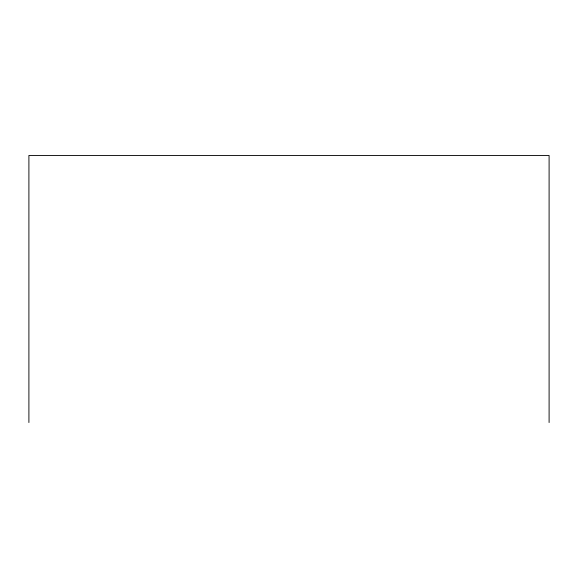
<?xml version="1.0" encoding="UTF-8"?>
<svg xmlns="http://www.w3.org/2000/svg" width="578" height="578" viewBox="0 0 578 578"><rect width="100%" height="100%" fill="white"/><g stroke="black" fill="none" stroke-linecap="round" stroke-linejoin="round"><path stroke-width="0.87" d="M549.1 422.532L549.1 155.468L28.9 155.468L28.9 422.532"/></g></svg>
